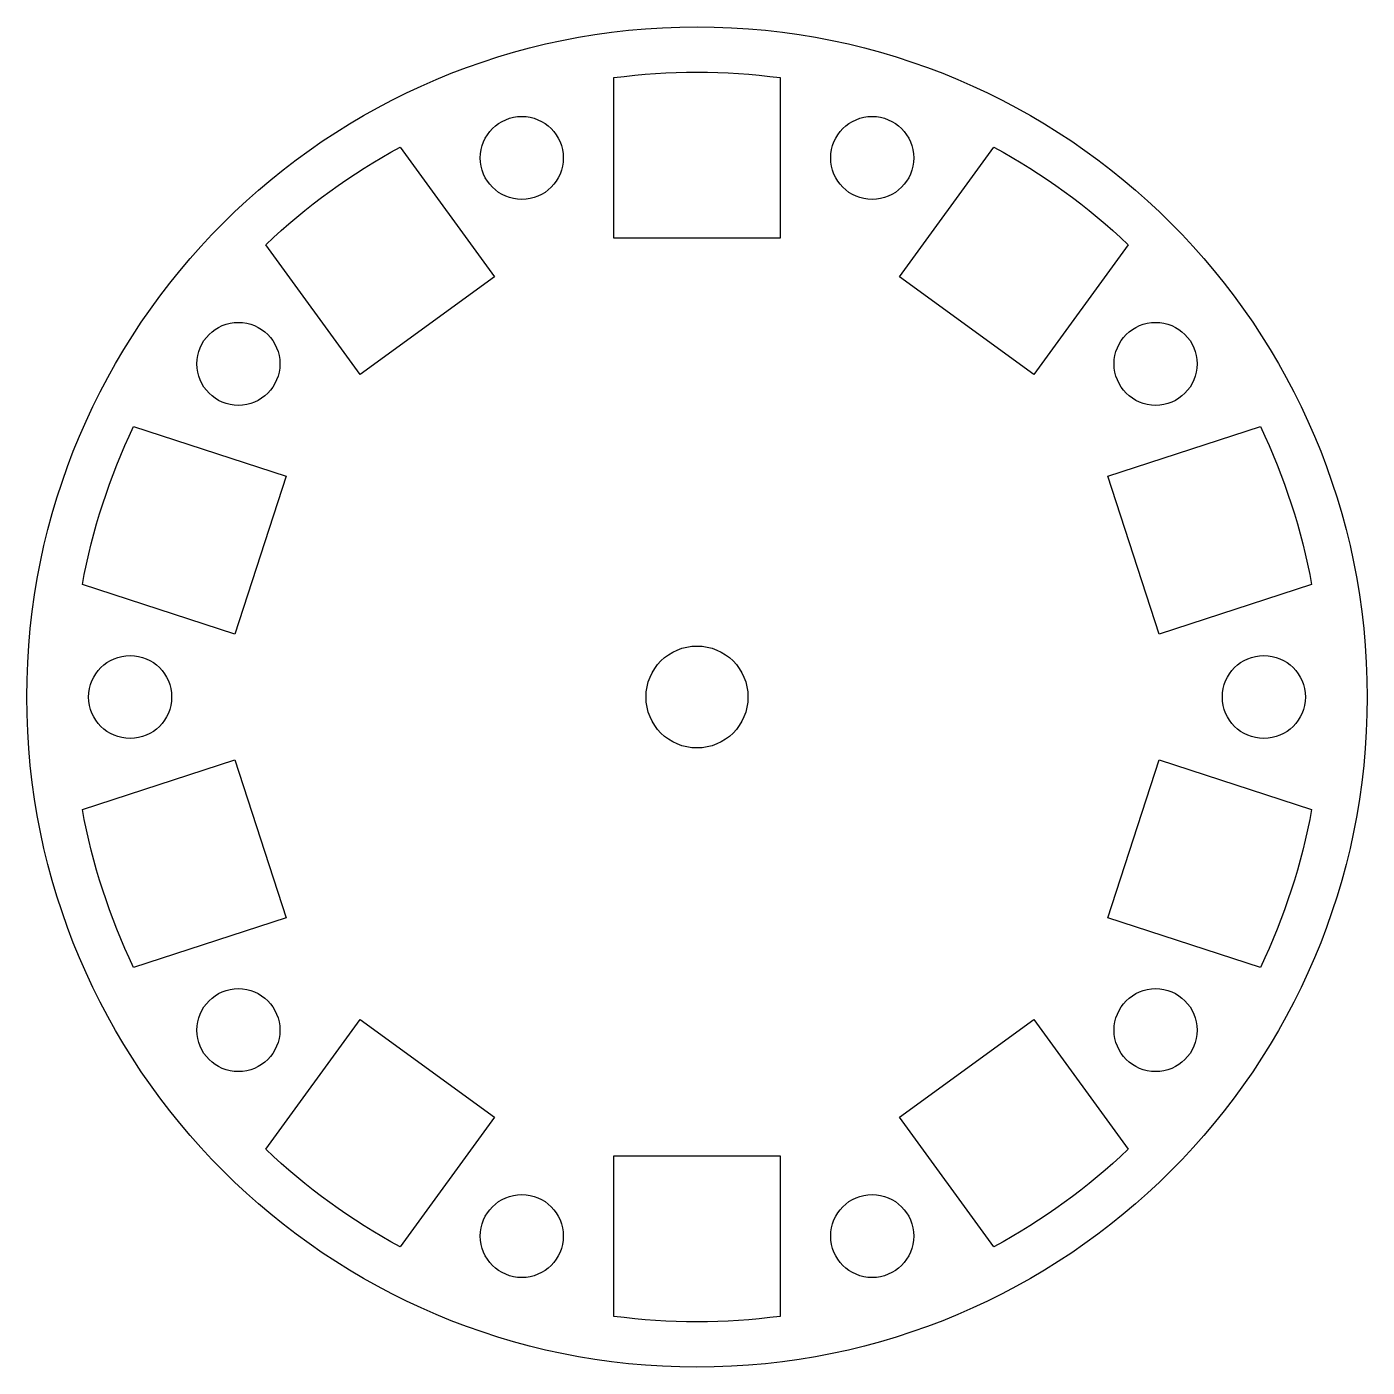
# Model space of a CAD drawing. Extents: x -1.01 to 1.01, y -1.01 to 1.01.
import ezdxf

# ---------------------------------------------------------------- set-up
doc = ezdxf.new("R2010")
doc.units = 0
doc.layers.get('0').update_dxf_attribs({"linetype": 'CONTINUOUS'})

msp = doc.modelspace()

# ---------------------------------------------------------------- linework, layer by layer
for points in [[(-0.125, 0.9327, -0.066714), (0.125, 0.9327), (0.125, 0.691), (-0.125, 0.691)], [(-0.6493, 0.6811, -0.066714), (-0.4471, 0.828), (-0.305, 0.6325), (-0.5073, 0.4856)], [(0.4471, 0.828, -0.066714), (0.6493, 0.6811), (0.5073, 0.4856), (0.305, 0.6325)], [(-0.9256, 0.1693, -0.066714), (-0.8484, 0.4071), (-0.6186, 0.3324), (-0.6958, 0.0946)], [(0.8484, 0.4071, -0.066714), (0.9256, 0.1693), (0.6958, 0.0946), (0.6186, 0.3324)], [(-0.8484, -0.4071, -0.066714), (-0.9256, -0.1693), (-0.6958, -0.0946), (-0.6186, -0.3324)], [(0.9256, -0.1693, -0.066714), (0.8484, -0.4071), (0.6186, -0.3324), (0.6958, -0.0946)], [(-0.4471, -0.828, -0.066714), (-0.6493, -0.6811), (-0.5073, -0.4856), (-0.305, -0.6325)], [(0.6493, -0.6811, -0.066714), (0.4471, -0.828), (0.305, -0.6325), (0.5073, -0.4856)], [(-0.125, -0.9327), (-0.125, -0.691), (0.125, -0.691), (0.125, -0.9327, -0.066714)]]:
    msp.add_lwpolyline(points, format="xyb", close=True)
for centre, radius in [((0, 0), 1.0092), ((-0.2638, 0.8118), 0.0625), ((0.2638, 0.8118), 0.0625), ((-0.6906, 0.5017), 0.0625), ((0.6906, 0.5017), 0.0625), ((-0.8536, 0), 0.0625), ((0, 0), 0.0768), ((0.8536, 0), 0.0625), ((-0.6906, -0.5017), 0.0625), ((0.6906, -0.5017), 0.0625), ((-0.2638, -0.8118), 0.0625), ((0.2638, -0.8118), 0.0625)]:
    msp.add_circle(centre, radius)

doc.saveas('drawing.dxf')
